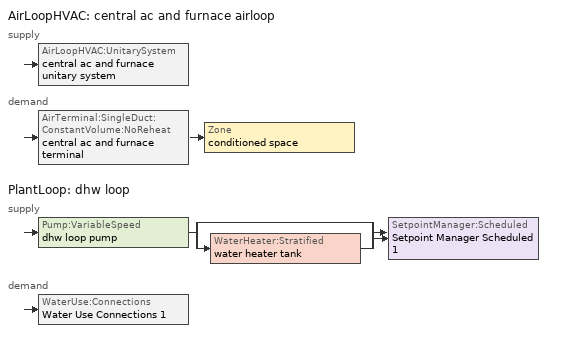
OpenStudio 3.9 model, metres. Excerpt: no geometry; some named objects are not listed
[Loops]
AirLoopHVAC 'central ac and furnace airloop'
 supply: AirLoopHVAC:UnitarySystem 'central ac and furnace unitary system'
 demand: AirTerminal:SingleDuct:ConstantVolume:NoReheat 'central ac and furnace terminal' > Zone 'conditioned space'
PlantLoop 'dhw loop'
 supply: Pump:VariableSpeed 'dhw loop pump' > split
  | bypass
  | WaterHeater:Stratified 'water heater tank'
  join > SetpointManager:Scheduled 'Setpoint Manager Scheduled 1'
 demand: WaterUse:Connections 'Water Use Connections 1'
[Sizing:Zone]
conditioned space: Zone Cooling Design Supply Air Temperature Input Method=SupplyAirTemperature; Zone Cooling Design Supply Air Temperature {C}=14; Zone Cooling Design Supply Air Temperature Difference {deltaC}=11.11; Zone Heating Design Supply Air Temperature Input Method=SupplyAirTemperature; Zone Heating Design Supply Air Temperature {C}=40; Zone Heating Design Supply Air Temperature Difference {deltaC}=11.11; Zone Cooling Design Supply Air Humidity Ratio {kg-H2O/kg-air}=0.0085; Zone Heating Design Supply Air Humidity Ratio {kg-H2O/kg-air}=0.008; Cooling Design Air Flow Method=DesignDay; Heating Design Air Flow Method=DesignDay; Account for Dedicated Outdoor Air System=No; Dedicated Outdoor Air System Control Strategy=NeutralSupplyAir; Dedicated Outdoor Air Low Setpoint Temperature for Design {C}=autosize; Dedicated Outdoor Air High Setpoint Temperature for Design {C}=autosize; Zone Load Sizing Method=Sensible Load Only No Latent Load; Zone Latent Cooling Design Supply Air Humidity Ratio Input Method=HumidityRatioDifference; Zone Cooling Design Supply Air Humidity Ratio Difference {kgWater/kgDryAir}=0.005; Zone Latent Heating Design Supply Air Humidity Ratio Input Method=HumidityRatioDifference; Zone Humidification Design Supply Air Humidity Ratio Difference {kgWater/kgDryAir}=0.005; Sizing Option=Coincident
[Zone equipment]
conditioned space: central ac and furnace terminal
[Coil:Cooling:DX:SingleSpeed]
central ac and furnace clg coil: Availability Schedule=Always On Discrete; Rated Total Cooling Capacity {W}=13409.2; Rated Sensible Heat Ratio=0.730032; Rated COP {W/W}=3.7702; Rated Air Flow Rate {m3/s}=0.690013; Rated Evaporator Fan Power Per Volume Flow Rate 2017 {W/(m3/s)}=773.3; Rated Evaporator Fan Power Per Volume Flow Rate 2023 {W/(m3/s)}=934.4; Total Cooling Capacity Function of Temperature Curve=Cool-CAP-fT1; Total Cooling Capacity Function of Flow Fraction Curve=Cool-CAP-fFF1; Energy Input Ratio Function of Temperature Curve=Cool-EIR-fT1; Energy Input Ratio Function of Flow Fraction Curve=Cool-EIR-fFF1; Part Load Fraction Correlation Curve=Cool-PLF-fPLR1; Minimum Outdoor Dry-Bulb Temperature for Compressor Operation {C}=-25; Nominal Time for Condensate Removal to Begin {s}=1000; Ratio of Initial Moisture Evaporation Rate and Steady State Latent Capacity=1.5; Maximum Cycling Rate {cycles/hr}=3; Latent Capacity Time Constant {s}=45; Condenser Type=AirCooled; Evaporative Condenser Effectiveness=0.9; Evaporative Condenser Air Flow Rate {m3/s}=autosize; Evaporative Condenser Pump Rated Power Consumption {W}=autosize; Crankcase Heater Capacity {W}=50; Maximum Outdoor Dry-Bulb Temperature for Crankcase Heater Operation {C}=10; Basin Heater Capacity {W/K}=0; Basin Heater Setpoint Temperature {C}=2
[Coil:Heating:Gas]
central ac and furnace htg coil: Availability Schedule=Always On Discrete; Gas Burner Efficiency=0.8; Nominal Capacity {W}=17261; On Cycle Parasitic Electric Load {W}=0; Off Cycle Parasitic Gas Load {W}=0; Fuel Type=NaturalGas
[Fan:SystemModel]
water heater fan: Availability Schedule=Always On Discrete; Design Maximum Air Flow Rate {m3/s}=0.0854225; Speed Control Method=Discrete; Electric Power Minimum Flow Rate Fraction=0.2; Design Pressure Rise {Pa}=500; Motor Efficiency=1; Motor In Air Stream Fraction=1; Design Electric Power Consumption {W}=autosize; Design Power Sizing Method=PowerPerFlow; Electric Power Per Unit Flow Rate {W/(m3/s)}=97.8923; Electric Power Per Unit Flow Rate Per Unit Pressure {W-s/m3-Pa}=1.66667; Fan Total Efficiency=0.7; Motor Loss Radiative Fraction=0
[EnergyManagementSystem:Sensor]
Name | Output Variable or Output Meter Index Key | Output Variable or Output Meter
central_ac_and_furnace_clg_coil_s | central ac and furnace clg coil | Cooling Coil Total Cooling Energy
central_ac_and_furnace_htg_coil_s | central ac and furnace htg coil | Heating Coil Heating Energy
water_heater_amb_temp; fridge_tin_s; tin_s; tin_s_1 | conditioned space | Zone Mean Air Temperature
water_heater_amb_rh | conditioned space | Zone Air Relative Humidity
water_heater_tl | water heater tank | Water Heater Heat Loss Rate
water_heater_sens_cool | water heater coil | Cooling Coil Sensible Cooling Rate
water_heater_lat_cool | water heater coil | Cooling Coil Latent Cooling Rate
water_heater_fan_pwr; water_heater_fan_energy | water heater fan | Fan Electricity Rate
water_heater_tank_energy | water heater tank | Water Heater Electricity Rate
water_heater_coil_energy | water heater coil | Cooling Coil Water Heating Electricity Rate
water_heater_tank_on_cycle_parasitic | water heater tank | Water Heater On Cycle Parasitic Electricity Rate
water_heater_tank_off_cycle_parasitic | water heater tank | Water Heater Off Cycle Parasitic Electricity Rate
win_s | conditioned space | Zone Air Humidity Ratio
tout_s | conditioned space | Zone Outdoor Air Drybulb Temperature
conditioned_space_htg_unmet_s | conditioned space | Zone Heating Setpoint Not Met Time
conditioned_space_clg_unmet_s | conditioned space | Zone Cooling Setpoint Not Met Time
ss_surf | Door1 | Surface Inside Face Net Surface Thermal Radiation Heat Gain Energy
ss_conv_1 | Window1 | Surface Inside Face Convection Heat Gain Energy
ss_ig_1 | Window1 | Surface Inside Face Internal Gains Radiation Heat Gain Energy
ss_surf_1 | Window1 | Surface Inside Face Net Surface Thermal Radiation Heat Gain Energy
ss_trans_in | Window1 | Surface Window Transmitted Solar Radiation Rate
ss_back_out | Window1 | Surface Window Shortwave from Zone Back Out Window Heat Transfer Rate
ss_trans_out | Window1 | Surface Inside Face Initial Transmitted Diffuse Transmitted Out Window Solar Radiation Rate
ss_conv_2 | Window10 | Surface Inside Face Convection Heat Gain Energy
ss_ig_2 | Window10 | Surface Inside Face Internal Gains Radiation Heat Gain Energy
ss_surf_2 | Window10 | Surface Inside Face Net Surface Thermal Radiation Heat Gain Energy
ss_trans_in_1 | Window10 | Surface Window Transmitted Solar Radiation Rate
ss_back_out_1 | Window10 | Surface Window Shortwave from Zone Back Out Window Heat Transfer Rate
ss_trans_out_1 | Window10 | Surface Inside Face Initial Transmitted Diffuse Transmitted Out Window Solar Radiation Rate
ss_conv_3 | Window2 | Surface Inside Face Convection Heat Gain Energy
ss_ig_3 | Window2 | Surface Inside Face Internal Gains Radiation Heat Gain Energy
ss_surf_3 | Window2 | Surface Inside Face Net Surface Thermal Radiation Heat Gain Energy
ss_trans_in_2 | Window2 | Surface Window Transmitted Solar Radiation Rate
ss_back_out_2 | Window2 | Surface Window Shortwave from Zone Back Out Window Heat Transfer Rate
ss_trans_out_2 | Window2 | Surface Inside Face Initial Transmitted Diffuse Transmitted Out Window Solar Radiation Rate
ss_conv_4 | Window3 | Surface Inside Face Convection Heat Gain Energy
ss_ig_4 | Window3 | Surface Inside Face Internal Gains Radiation Heat Gain Energy
ss_surf_4 | Window3 | Surface Inside Face Net Surface Thermal Radiation Heat Gain Energy
ss_trans_in_3 | Window3 | Surface Window Transmitted Solar Radiation Rate
ss_back_out_3 | Window3 | Surface Window Shortwave from Zone Back Out Window Heat Transfer Rate
ss_trans_out_3 | Window3 | Surface Inside Face Initial Transmitted Diffuse Transmitted Out Window Solar Radiation Rate
ss_conv_5 | Window4 | Surface Inside Face Convection Heat Gain Energy
ss_ig_5 | Window4 | Surface Inside Face Internal Gains Radiation Heat Gain Energy
ss_surf_5 | Window4 | Surface Inside Face Net Surface Thermal Radiation Heat Gain Energy
ss_trans_in_4 | Window4 | Surface Window Transmitted Solar Radiation Rate
ss_back_out_4 | Window4 | Surface Window Shortwave from Zone Back Out Window Heat Transfer Rate
ss_trans_out_4 | Window4 | Surface Inside Face Initial Transmitted Diffuse Transmitted Out Window Solar Radiation Rate
ss_conv_6 | Window5 | Surface Inside Face Convection Heat Gain Energy
ss_ig_6 | Window5 | Surface Inside Face Internal Gains Radiation Heat Gain Energy
ss_surf_6 | Window5 | Surface Inside Face Net Surface Thermal Radiation Heat Gain Energy
ss_trans_in_5 | Window5 | Surface Window Transmitted Solar Radiation Rate
ss_back_out_5 | Window5 | Surface Window Shortwave from Zone Back Out Window Heat Transfer Rate
ss_trans_out_5 | Window5 | Surface Inside Face Initial Transmitted Diffuse Transmitted Out Window Solar Radiation Rate
ss_conv_7 | Window6 | Surface Inside Face Convection Heat Gain Energy
ss_ig_7 | Window6 | Surface Inside Face Internal Gains Radiation Heat Gain Energy
ss_surf_7 | Window6 | Surface Inside Face Net Surface Thermal Radiation Heat Gain Energy
ss_trans_in_6 | Window6 | Surface Window Transmitted Solar Radiation Rate
ss_back_out_6 | Window6 | Surface Window Shortwave from Zone Back Out Window Heat Transfer Rate
ss_trans_out_6 | Window6 | Surface Inside Face Initial Transmitted Diffuse Transmitted Out Window Solar Radiation Rate
ss_conv_8 | Window7 | Surface Inside Face Convection Heat Gain Energy
ss_ig_8 | Window7 | Surface Inside Face Internal Gains Radiation Heat Gain Energy
ss_surf_8 | Window7 | Surface Inside Face Net Surface Thermal Radiation Heat Gain Energy
ss_trans_in_7 | Window7 | Surface Window Transmitted Solar Radiation Rate
ss_back_out_7 | Window7 | Surface Window Shortwave from Zone Back Out Window Heat Transfer Rate
ss_trans_out_7 | Window7 | Surface Inside Face Initial Transmitted Diffuse Transmitted Out Window Solar Radiation Rate
ss_conv_9 | Window8 | Surface Inside Face Convection Heat Gain Energy
ss_ig_9 | Window8 | Surface Inside Face Internal Gains Radiation Heat Gain Energy
ss_surf_9 | Window8 | Surface Inside Face Net Surface Thermal Radiation Heat Gain Energy
ss_trans_in_8 | Window8 | Surface Window Transmitted Solar Radiation Rate
ss_back_out_8 | Window8 | Surface Window Shortwave from Zone Back Out Window Heat Transfer Rate
ss_trans_out_8 | Window8 | Surface Inside Face Initial Transmitted Diffuse Transmitted Out Window Solar Radiation Rate
ss_conv_10 | Window9 | Surface Inside Face Convection Heat Gain Energy
ss_ig_10 | Window9 | Surface Inside Face Internal Gains Radiation Heat Gain Energy
ss_surf_10 | Window9 | Surface Inside Face Net Surface Thermal Radiation Heat Gain Energy
ss_trans_in_9 | Window9 | Surface Window Transmitted Solar Radiation Rate
ss_back_out_9 | Window9 | Surface Window Shortwave from Zone Back Out Window Heat Transfer Rate
ss_trans_out_9 | Window9 | Surface Inside Face Initial Transmitted Diffuse Transmitted Out Window Solar Radiation Rate
s_conv_5 | Wall3 | Surface Inside Face Convection Heat Gain Energy
s_ig_5 | Wall3 | Surface Inside Face Internal Gains Radiation Heat Gain Energy
s_sol_5 | Wall3 | Surface Inside Face Solar Radiation Heat Gain Energy
s_lgt_5 | Wall3 | Surface Inside Face Lights Radiation Heat Gain Energy
s_surf_5 | Wall3 | Surface Inside Face Net Surface Thermal Radiation Heat Gain Energy
s_conv_6 | Wall4 | Surface Inside Face Convection Heat Gain Energy
s_ig_6 | Wall4 | Surface Inside Face Internal Gains Radiation Heat Gain Energy
s_sol_6 | Wall4 | Surface Inside Face Solar Radiation Heat Gain Energy
s_lgt_6 | Wall4 | Surface Inside Face Lights Radiation Heat Gain Energy
s_surf_6 | Wall4 | Surface Inside Face Net Surface Thermal Radiation Heat Gain Energy
s_conv_7 | Wall5 | Surface Inside Face Convection Heat Gain Energy
s_ig_7 | Wall5 | Surface Inside Face Internal Gains Radiation Heat Gain Energy
s_sol_7 | Wall5 | Surface Inside Face Solar Radiation Heat Gain Energy
s_lgt_7 | Wall5 | Surface Inside Face Lights Radiation Heat Gain Energy
s_surf_7 | Wall5 | Surface Inside Face Net Surface Thermal Radiation Heat Gain Energy
s_conv_8 | Wall6 | Surface Inside Face Convection Heat Gain Energy
s_ig_8 | Wall6 | Surface Inside Face Internal Gains Radiation Heat Gain Energy
s_sol_8 | Wall6 | Surface Inside Face Solar Radiation Heat Gain Energy
s_lgt_8 | Wall6 | Surface Inside Face Lights Radiation Heat Gain Energy
s_surf_8 | Wall6 | Surface Inside Face Net Surface Thermal Radiation Heat Gain Energy
s_conv_9 | Wall7 | Surface Inside Face Convection Heat Gain Energy
s_ig_9 | Wall7 | Surface Inside Face Internal Gains Radiation Heat Gain Energy
s_sol_9 | Wall7 | Surface Inside Face Solar Radiation Heat Gain Energy
s_lgt_9 | Wall7 | Surface Inside Face Lights Radiation Heat Gain Energy
s_surf_9 | Wall7 | Surface Inside Face Net Surface Thermal Radiation Heat Gain Energy
s_conv_10 | Wall8 | Surface Inside Face Convection Heat Gain Energy
s_ig_10 | Wall8 | Surface Inside Face Internal Gains Radiation Heat Gain Energy
s_sol_10 | Wall8 | Surface Inside Face Solar Radiation Heat Gain Energy
s_lgt_10 | Wall8 | Surface Inside Face Lights Radiation Heat Gain Energy
s_surf_10 | Wall8 | Surface Inside Face Net Surface Thermal Radiation Heat Gain Energy
im_conv | furniture mass conditioned space 1 | Surface Inside Face Convection Heat Gain Energy
im_ig | furniture mass conditioned space 1 | Surface Inside Face Internal Gains Radiation Heat Gain Energy
im_sol | furniture mass conditioned space 1 | Surface Inside Face Solar Radiation Heat Gain Energy
im_lgt | furniture mass conditioned space 1 | Surface Inside Face Lights Radiation Heat Gain Energy
im_surf | furniture mass conditioned space 1 | Surface Inside Face Net Surface Thermal Radiation Heat Gain Energy
im_conv_1 | partition wall mass | Surface Inside Face Convection Heat Gain Energy
im_ig_1 | partition wall mass | Surface Inside Face Internal Gains Radiation Heat Gain Energy
im_sol_1 | partition wall mass | Surface Inside Face Solar Radiation Heat Gain Energy
im_lgt_1 | partition wall mass | Surface Inside Face Lights Radiation Heat Gain Energy
im_surf_1 | partition wall mass | Surface Inside Face Net Surface Thermal Radiation Heat Gain Energy
airflow_gain | infil flow | Infiltration Sensible Heat Gain Energy
airflow_loss | infil flow | Infiltration Sensible Heat Loss Energy
airflow_gain_1 | natural vent flow | Infiltration Sensible Heat Gain Energy
airflow_loss_1 | natural vent flow | Infiltration Sensible Heat Loss Energy
airflow_gain_2 | whole house fan flow | Infiltration Sensible Heat Gain Energy
airflow_loss_2 | whole house fan flow | Infiltration Sensible Heat Loss Energy
mv_conv | mech vent bath fan 0 | Electric Equipment Convective Heating Energy
mv_rad | mech vent bath fan 0 | Electric Equipment Radiant Heating Energy
mv_conv_1 | mech vent house fan | Electric Equipment Convective Heating Energy
mv_rad_1 | mech vent house fan | Electric Equipment Radiant Heating Energy
mv_conv_2 | mech vent house fan cfis | Electric Equipment Convective Heating Energy
mv_rad_2 | mech vent house fan cfis | Electric Equipment Radiant Heating Energy
mv_conv_3 | mech vent range fan 0 | Electric Equipment Convective Heating Energy
mv_rad_3 | mech vent range fan 0 | Electric Equipment Radiant Heating Energy
mv_conv_4 | mech vent house fan latent load | Other Equipment Convective Heating Energy
mv_rad_4 | mech vent house fan latent load | Other Equipment Radiant Heating Energy
mv_conv_5 | mech vent house fan sensible load | Other Equipment Convective Heating Energy
mv_rad_5 | mech vent house fan sensible load | Other Equipment Radiant Heating Energy
duct_mix_gain; duct_mix_gain_1 | conditioned space | Zone Mixing Sensible Heat Gain Energy
duct_mix_loss; duct_mix_loss_1 | conditioned space | Zone Mixing Sensible Heat Loss Energy
ducts_conv | central ac and furnace airloop_0 RetCondToRP | Other Equipment Convective Heating Energy
ducts_rad | central ac and furnace airloop_0 RetCondToRP | Other Equipment Radiant Heating Energy
ducts_conv_1 | central ac and furnace airloop_0 RetLatLkToRP | Other Equipment Convective Heating Energy
[AirLoopHVAC:UnitarySystem]
central ac and furnace unitary system: Control Type=Load; Controlling Zone or Thermostat Location=conditioned space; Dehumidification Control Type=None; Availability Schedule=Always On Discrete; Supply Fan=central ac and furnace supply fan; Fan Placement=BlowThrough; Supply Air Fan Operating Mode Schedule=central ac and furnace auto fan schedule; Heating Coil=central ac and furnace htg coil; DX Heating Coil Sizing Ratio=1; Cooling Coil=central ac and furnace clg coil; Use DOAS DX Cooling Coil=No; DOAS DX Cooling Coil Leaving Minimum Air Temperature {C}=2; Latent Load Control=SensibleOnlyLoadControl; Supply Air Flow Rate Method During Cooling Operation=SupplyAirFlowRate; Supply Air Flow Rate During Cooling Operation {m3/s}=0.70037; Supply Air Flow Rate Method During Heating Operation=SupplyAirFlowRate; Supply Air Flow Rate During Heating Operation {m3/s}=0.506872; Supply Air Flow Rate Method When No Cooling or Heating is Required=SupplyAirFlowRate; Supply Air Flow Rate When No Cooling or Heating is Required {m3/s}=0; No Load Supply Air Flow Rate Control Set To Low Speed=Yes; Maximum Supply Air Temperature {C}=48.8889; Maximum Outdoor Dry-Bulb Temperature for Supplemental Heater Operation {C}=21; Ancilliary On-Cycle Electric Power {W}=0; Ancilliary Off-Cycle Electric Power {W}=0
[AirLoopHVAC]
central ac and furnace airloop: Availability Schedule=Always On Discrete; Design Supply Air Flow Rate {m3/s}=0.70037; Design Return Air Flow Fraction of Supply Air Flow=1
[Sizing:System]
central ac and furnace airloop: Central Heating Maximum System Air Flow Ratio=0.3; Preheat Design Temperature {C}=7; Preheat Design Humidity Ratio {kg-H2O/kg-Air}=0.008; Precool Design Temperature {C}=12.8; Precool Design Humidity Ratio {kg-H2O/kg-Air}=0.008; Central Cooling Design Supply Air Temperature {C}=12.8; Central Heating Design Supply Air Temperature {C}=16.7; 100% Outdoor Air in Cooling=Yes; 100% Outdoor Air in Heating=Yes; Central Cooling Design Supply Air Humidity Ratio {kg-H2O/kg-Air}=0.0085; Zone Maximum Outdoor Air Fraction=1; Cooling Supply Air Flow Rate Per Floor Area {m3/s-m2}=0.00996765; Cooling Fraction of Autosized Cooling Supply Air Flow Rate=1; Cooling Supply Air Flow Rate Per Unit Cooling Capacity {m3/s-W}=3.94755e-05; Heating Supply Air Flow Rate Per Floor Area {m3/s-m2}=0.00996765; Heating Fraction of Autosized Heating Supply Air Flow Rate=1; Heating Fraction of Autosized Cooling Supply Air Flow Rate=1; Heating Supply Air Flow Rate Per Unit Heating Capacity {m3/s-W}=3.15882e-05; Cooling Design Capacity Method=CoolingDesignCapacity; Cooling Design Capacity {W}=autosize; Cooling Design Capacity Per Floor Area {W/m2}=234.7; Fraction of Autosized Cooling Design Capacity=1; Heating Design Capacity Method=HeatingDesignCapacity; Heating Design Capacity {W}=autosize; Heating Design Capacity Per Floor Area {W/m2}=157; Fraction of Autosized Heating Design Capacity=1; Central Cooling Capacity Control Method=OnOff; Occupant Diversity=autosize
[AirTerminal:SingleDuct:ConstantVolume:NoReheat]
central ac and furnace terminal: Availability Schedule=Always On Discrete; Maximum Air Flow Rate {m3/s}=0.70037
[PlantLoop]
dhw loop: Fluid Type=Water; Glycol Concentration=0; Maximum Loop Flow Rate {m3/s}=0.01; Plant Loop Volume {m3}=0.003; Load Distribution Scheme=Optimal
[Sizing:Plant]
dhw loop: Loop Type=Heating; Design Loop Exit Temperature {C}=51.6667; Loop Design Temperature Difference {deltaC}=5.55556; Sizing Option=NonCoincident; Zone Timesteps in Averaging Window=1; Coincident Sizing Factor Mode=None
[Pump:VariableSpeed]
dhw loop pump: Rated Flow Rate {m3/s}=0.01; Rated Pump Head {Pa}=1; Rated Power Consumption {W}=0; Motor Efficiency=0.85; Fraction of Motor Inefficiencies to Fluid Stream=0; Coefficient 1 of the Part Load Performance Curve=0; Coefficient 2 of the Part Load Performance Curve=1; Coefficient 3 of the Part Load Performance Curve=0; Coefficient 4 of the Part Load Performance Curve=0; Minimum Flow Rate {m3/s}=0; Pump Control Type=Intermittent; Skin Loss Radiative Fraction=0.5; Design Power Sizing Method=PowerPerFlowPerPressure; Design Electric Power per Unit Flow Rate {W/(m3/s)}=348701.1; Design Shaft Power per Unit Flow Rate per Unit Head {W-s/m3-Pa}=1.28205; Design Minimum Flow Rate Fraction=0
[SetpointManager:Scheduled]
Setpoint Manager Scheduled 1: Control Variable=Temperature; Schedule=dhw temp
[Coil:WaterHeating:AirToWaterHeatPump:Wrapped]
water heater coil: Rated Heating Capacity {W}=2018.38; Rated COP {W/W}=4.036802; Rated Sensible Heat Ratio=0.88; Rated Evaporator Inlet Air Dry-Bulb Temperature {C}=19.7222; Rated Evaporator Inlet Air Wet-Bulb Temperature {C}=13.561; Rated Condenser Water Temperature {C}=48.89; Rated Evaporator Air Flow Rate {m3/s}=0.0854225; Evaporator Fan Power Included in Rated COP=Yes; Crankcase Heater Capacity {W}=0; Maximum Ambient Temperature for Crankcase Heater Operation {C}=0; Evaporator Air Temperature Type for Curve Objects=WetBulbTemperature; Heating Capacity Function of Temperature Curve=HPWH-Cap-fT; Heating Capacity Function of Air Flow Fraction Curve=HPWH-Htg-Cap-FF; Heating COP Function of Temperature Curve=HPWH-COP-fT; Heating COP Function of Air Flow Fraction Curve=HPWH-Htg-COP-FF; Part Load Fraction Correlation Curve=HPWH-COP-fPLR
[WaterHeater:Stratified]
water heater tank: Tank Volume {m3}=0.170344; Tank Height {m}=1.0335; Tank Shape=VerticalCylinder; Maximum Temperature Limit {C}=90; Heater Priority Control=MasterSlave; Heater 1 Setpoint Temperature Schedule=water heater TopElementSetpoint; Heater 1 Deadband Temperature Difference {deltaC}=18.5; Heater 1 Capacity {W}=4500.11; Heater 1 Height {m}=0.818187; Heater 2 Setpoint Temperature Schedule=water heater BottomElementSetpoint; Heater 2 Deadband Temperature Difference {deltaC}=3.89; Heater 2 Capacity {W}=4500.11; Heater 2 Height {m}=0.215312; Heater Fuel Type=Electricity; Heater Thermal Efficiency=1; Off Cycle Parasitic Fuel Consumption Rate {W}=3; Off Cycle Parasitic Fuel Type=Electricity; Off Cycle Parasitic Heat Fraction to Tank=0; Off Cycle Parasitic Height {m}=0; On Cycle Parasitic Fuel Consumption Rate {W}=3; On Cycle Parasitic Fuel Type=Electricity; On Cycle Parasitic Heat Fraction to Tank=0; On Cycle Parasitic Height {m}=0; Ambient Temperature Indicator=Schedule; Ambient Temperature Schedule=water heater Tamb act; Uniform Skin Loss Coefficient per Unit Area to Ambient Temperature {W/m2-K}=1.04512; Skin Loss Fraction to Zone=1; Off Cycle Flue Loss Coefficient to Ambient Temperature {W/K}=0; Off Cycle Flue Loss Fraction to Zone=1; Use Side Effectiveness=1; Use Side Inlet Height {m}=0; Use Side Outlet Height {m}=autocalculate; Source Side Effectiveness=1; Source Side Inlet Height {m}=0; Source Side Outlet Height {m}=0; Inlet Mode=Fixed; Use Side Design Flow Rate {m3/s}=0.00283433; Source Side Design Flow Rate {m3/s}=0; Indirect Water Heating Recovery Time {hr}=1.5; Number of Nodes=6; Additional Destratification Conductivity {W/m-K}=0; Node 1 Additional Loss Coefficient {W/m2-K}=0; Node 2 Additional Loss Coefficient {W/m2-K}=0; Node 3 Additional Loss Coefficient {W/m2-K}=0; Node 4 Additional Loss Coefficient {W/m2-K}=0; Node 5 Additional Loss Coefficient {W/m2-K}=0; Node 6 Additional Loss Coefficient {W/m2-K}=0; Node 7 Additional Loss Coefficient {W/m2-K}=0; Node 8 Additional Loss Coefficient {W/m2-K}=0; Node 9 Additional Loss Coefficient {W/m2-K}=0; Node 10 Additional Loss Coefficient {W/m2-K}=0; Node 11 Additional Loss Coefficient {W/m2-K}=0; Node 12 Additional Loss Coefficient {W/m2-K}=0
[WaterHeater:Sizing]
water heater tank: Design Mode=PeakDraw; Time Storage Can Meet Peak Draw {hr}=0.538503; Time for Tank Recovery {hr}=0; Nominal Tank Volume for Autosizing Plant Connections {m3}=1
[WaterHeater:HeatPump:WrappedCondenser]
water heater hpwh: Compressor Setpoint Temperature Schedule=water heater setpoint; Dead Band Temperature Difference {deltaC}=3.89; Condenser Bottom Location {m}=0.0430625; Condenser Top Location {m}=0.559813; Evaporator Air Flow Rate {m3/s}=0.0854225; Inlet Air Configuration=Schedule; Inlet Air Temperature Schedule=water heater Tamb act; Inlet Air Humidity Schedule=water heater RHamb act; Tank=water heater tank; DX Coil=water heater coil; Minimum Inlet Air Temperature for Compressor Operation {C}=5.55556; Maximum Inlet Air Temperature for Compressor Operation {C}=48.8889; Compressor Location=Schedule; Compressor Ambient Temperature Schedule=water heater Tamb act; Fan=water heater fan; Fan Placement=DrawThrough; On Cycle Parasitic Electric Load {W}=0; Off Cycle Parasitic Electric Load {W}=0; Parasitic Heat Rejection Location=Outdoors; Inlet Air Mixer Schedule=Always On Discrete; Tank Element Control Logic=MutuallyExclusive; Control Sensor 1 Height In Stratified Tank {m}=0.818187; Control Sensor 1 Weight=0.75; Control Sensor 2 Height In Stratified Tank {m}=0.301438
[EnergyManagementSystem:Actuator] Actuated Component Type=Schedule:Constant; Actuated Component Control Type=Schedule Value
Name | Actuated Component
water_heater_Tamb_act | water heater Tamb act
water_heater_RHamb_act | water heater RHamb act
[WaterUse:Connections]
Water Use Connections 1: Drain Water Heat Exchanger Type=None; Drain Water Heat Exchanger Destination=Plant; Water Use Equipment Name 1=dhw fixtures; Water Use Equipment Name 2=dhw distribution waste; Water Use Equipment Name 3=clothes washer; Water Use Equipment Name 4=dishwasher
[ElectricEquipment:Definition] Design Level Calculation Method=EquipmentLevel
Name | Design Level {W} | Fraction Latent | Fraction Radiant | Fraction Lost
clothes washer | 283.103 | 0.03 | 0.162 | 0.7
dishwasher | 251.385 | 0.3 | 0.18 | 0.4
[WaterUse:Equipment:Definition]
Name | Peak Flow Rate {m3/s} | Target Temperature Schedule
dhw fixtures | 2.08266e-05 | mixed water temperature schedule
dhw distribution waste | 7.48591e-06 | mixed water temperature schedule
clothes washer | 7.19372e-06
dishwasher | 4.40598e-06
[Curve:Biquadratic] Maximum Value of x=100; Maximum Value of y=100
Name | Coefficient1 Constant | Coefficient2 x | Coefficient3 x**2 | Coefficient4 y | Coefficient5 y**2 | Coefficient6 x*y | Minimum Value of x | Minimum Value of y
Cool-CAP-fT1 | 1.55736 | -0.0744482 | 0.0030986 | 0.00145958 | -4.1148e-05 | -0.000426714 | -100 | -100
Cool-EIR-fT1 | -0.350448 | 0.11681 | -0.00339951 | -0.00122609 | 0.000600809 | -0.000466884 | -100 | -100
HPWH-Cap-fT | 0.563 | 0.0437 | 3.9e-05 | 0.0055 | -0.000148 | -0.000145 | 0 | 0
HPWH-COP-fT | 1.1332 | 0.063 | -9.79e-05 | -0.00972 | -2.14e-05 | -0.000686 | 0 | 0
[Curve:Quadratic] Minimum Value of x=0
Name | Coefficient1 Constant | Coefficient2 x | Coefficient3 x**2 | Maximum Value of x | Minimum Curve Output | Maximum Curve Output
Cool-CAP-fFF1 | 0.718664 | 0.417974 | -0.136638 | 2 | 0 | 2
Cool-EIR-fFF1 | 1.14349 | -0.13944 | -0.00404779 | 2 | 0 | 2
Cool-PLF-fPLR1 | 0.93 | 0.07 | 0 | 1 | 0.7 | 1
[Schedule:Constant]
Name | Value
Always On Discrete | 1
central ac and furnace auto fan schedule; water heater TopElementSetpoint; water heater BottomElementSetpoint | 0
dhw temp; water heater setpoint | 51.6667
water heater Tamb act | 23
water heater RHamb act | 0.5
mixed water temperature schedule | 40.5556
[Curve:Cubic] Coefficient1 Constant=1; Coefficient2 x=0; Coefficient3 x**2=0; Coefficient4 x**3=0; Minimum Value of x=0
Name | Maximum Value of x
HPWH-Htg-Cap-FF; HPWH-Htg-COP-FF | 100
HPWH-COP-fPLR | 1
[Schedule:File]
dishwasher: External File=External File 1; Column Number=7; Rows to Skip at Top=1; Number of Hours of Data=8760; Interpolate to Timestep=Yes; Minutes per Item=15; Translate File With Relative Path=Yes
